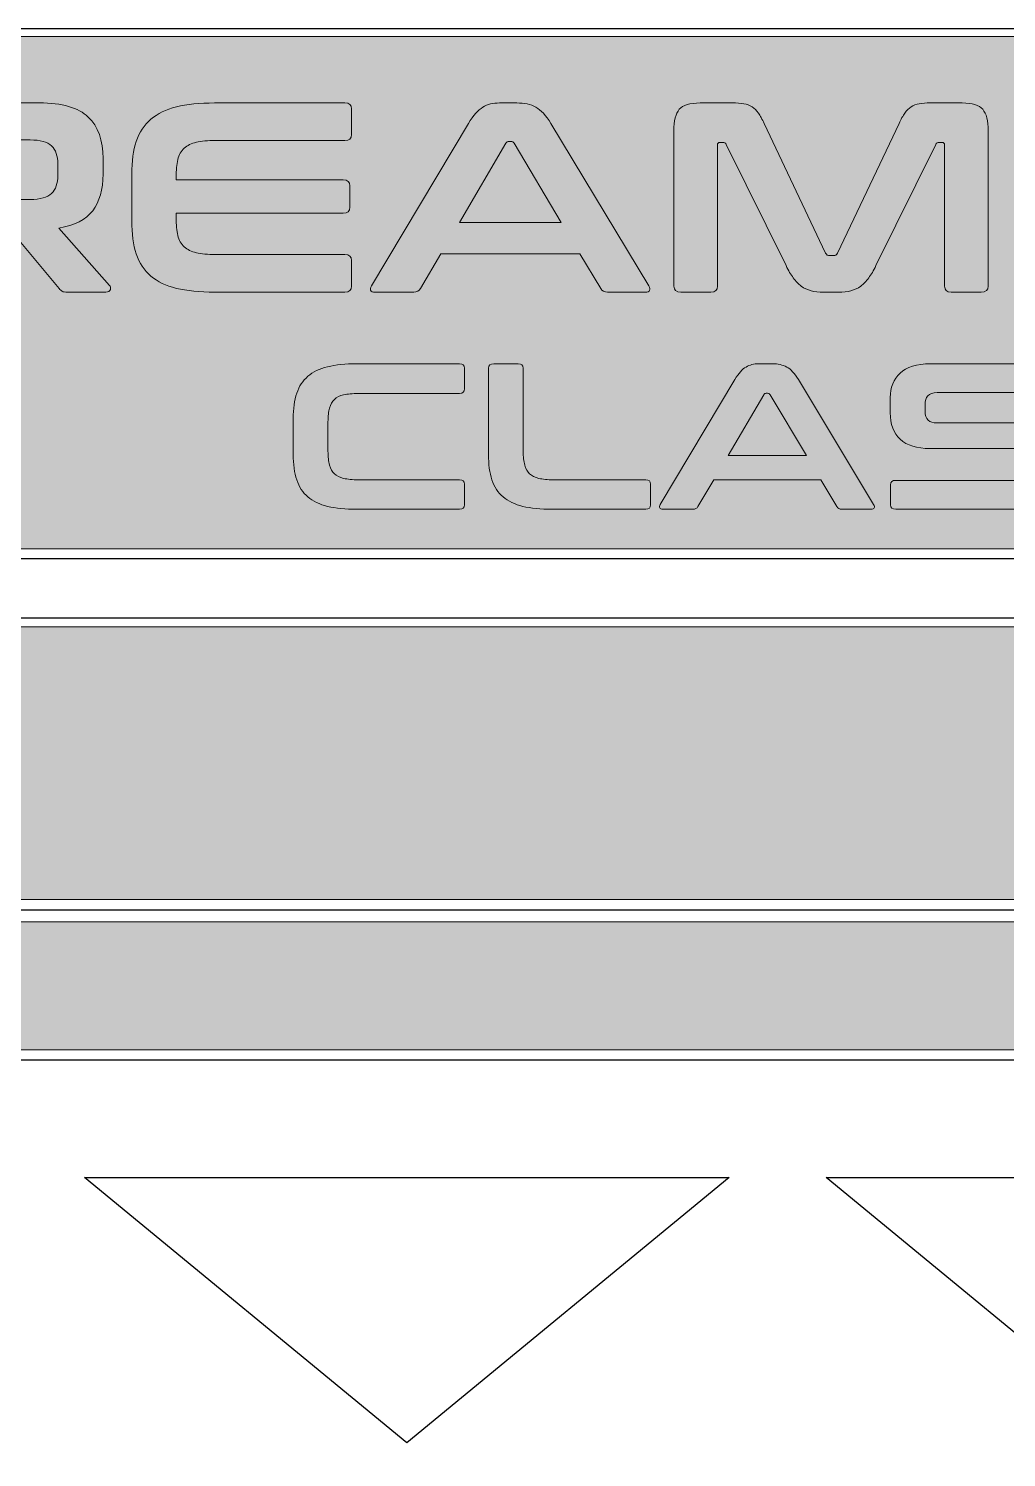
# Model space of a CAD drawing. Header units: millimetres. Extents: x 0 to 62, y -117 to 0.
# Drawn here: x 33.33 to 48.12, y -76.09 to -54.47 of the extents above; entities that cross this region are included whole.
import ezdxf

# ---------------------------------------------------------------- set-up
doc = ezdxf.new("R2010")
doc.units = ezdxf.units.MM
doc.header["$MEASUREMENT"] = 0
doc.layers.add('GLOSS-V', color=7, linetype='Continuous')

# ---------------------------------------------------------------- blocks, each defined once
blk = doc.blocks.new('block 59')
at = {"layer": 'GLOSS-V', "true_color": 0xfffeff}
h = blk.add_hatch(color=7, dxfattribs=at)
h.dxf.hatch_style = 2
edge = h.paths.add_edge_path()
edge.add_spline(control_points=[(39.848, -59.542), (39.898, -59.542), (39.923, -59.565), (39.923, -59.611), (39.923, -59.611), (39.923, -59.919), (39.923, -59.919), (39.923, -59.967), (39.898, -59.992), (39.848, -59.992), (39.848, -59.992), (38.316, -59.992), (38.316, -59.992), (38.227, -59.992), (38.153, -59.998), (38.094, -60.012), (38.036, -60.026), (37.989, -60.048), (37.955, -60.081), (37.921, -60.113), (37.896, -60.157), (37.881, -60.212), (37.866, -60.266), (37.858, -60.335), (37.858, -60.419), (37.858, -60.419), (37.858, -60.866), (37.858, -60.866), (37.858, -60.95), (37.866, -61.019), (37.881, -61.075), (37.896, -61.13), (37.921, -61.174), (37.955, -61.207), (37.989, -61.239), (38.036, -61.262), (38.094, -61.276), (38.153, -61.29), (38.227, -61.297), (38.316, -61.297), (38.316, -61.297), (39.848, -61.297), (39.848, -61.297), (39.898, -61.297), (39.923, -61.32), (39.923, -61.366), (39.923, -61.366), (39.923, -61.674), (39.923, -61.674), (39.923, -61.72), (39.898, -61.743), (39.848, -61.743), (39.848, -61.743), (38.295, -61.743), (38.295, -61.743), (38.121, -61.743), (37.973, -61.728), (37.852, -61.699), (37.73, -61.67), (37.631, -61.622), (37.554, -61.556), (37.477, -61.49), (37.421, -61.404), (37.385, -61.298), (37.35, -61.192), (37.332, -61.064), (37.332, -60.913), (37.332, -60.913), (37.332, -60.372), (37.332, -60.372), (37.332, -60.221), (37.35, -60.093), (37.385, -59.988), (37.421, -59.883), (37.477, -59.798), (37.554, -59.732), (37.631, -59.666), (37.73, -59.618), (37.852, -59.587), (37.973, -59.557), (38.121, -59.542), (38.295, -59.542), (38.295, -59.542), (39.848, -59.542), (39.848, -59.542)], knot_values=[0, 0, 0, 0, 1, 1, 1, 2, 2, 2, 3, 3, 3, 4, 4, 4, 5, 5, 5, 6, 6, 6, 7, 7, 7, 8, 8, 8, 9, 9, 9, 10, 10, 10, 11, 11, 11, 12, 12, 12, 13, 13, 13, 14, 14, 14, 15, 15, 15, 16, 16, 16, 17, 17, 17, 18, 18, 18, 19, 19, 19, 20, 20, 20, 21, 21, 21, 22, 22, 22, 23, 23, 23, 24, 24, 24, 25, 25, 25, 26, 26, 26, 27, 27, 27, 28, 28, 28, 28], degree=3, periodic=1)
h = blk.add_hatch(color=7, dxfattribs=at)
h.dxf.hatch_style = 2
edge = h.paths.add_edge_path()
edge.add_spline(control_points=[(40.735, -59.542), (40.786, -59.542), (40.811, -59.565), (40.811, -59.611), (40.811, -59.611), (40.811, -60.866), (40.811, -60.866), (40.811, -60.95), (40.819, -61.019), (40.834, -61.075), (40.848, -61.13), (40.873, -61.174), (40.907, -61.207), (40.942, -61.239), (40.988, -61.262), (41.047, -61.276), (41.106, -61.29), (41.18, -61.297), (41.269, -61.297), (41.269, -61.297), (42.663, -61.297), (42.663, -61.297), (42.713, -61.297), (42.738, -61.32), (42.738, -61.366), (42.738, -61.366), (42.738, -61.674), (42.738, -61.674), (42.738, -61.72), (42.713, -61.743), (42.663, -61.743), (42.663, -61.743), (41.248, -61.743), (41.248, -61.743), (41.074, -61.743), (40.926, -61.728), (40.804, -61.699), (40.683, -61.67), (40.584, -61.622), (40.507, -61.556), (40.43, -61.49), (40.373, -61.404), (40.338, -61.298), (40.302, -61.192), (40.285, -61.064), (40.285, -60.913), (40.285, -60.913), (40.285, -59.611), (40.285, -59.611), (40.285, -59.565), (40.311, -59.542), (40.364, -59.542), (40.364, -59.542), (40.735, -59.542), (40.735, -59.542)], knot_values=[0, 0, 0, 0, 1, 1, 1, 2, 2, 2, 3, 3, 3, 4, 4, 4, 5, 5, 5, 6, 6, 6, 7, 7, 7, 8, 8, 8, 9, 9, 9, 10, 10, 10, 11, 11, 11, 12, 12, 12, 13, 13, 13, 14, 14, 14, 15, 15, 15, 16, 16, 16, 17, 17, 17, 18, 18, 18, 18], degree=3, periodic=1)
h = blk.add_hatch(color=7, dxfattribs=at)
h.dxf.hatch_style = 2
edge = h.paths.add_edge_path()
edge.add_spline(control_points=[(44.576, -59.542), (44.664, -59.542), (44.737, -59.558), (44.797, -59.591), (44.856, -59.623), (44.915, -59.686), (44.972, -59.781), (44.972, -59.781), (46.111, -61.671), (46.111, -61.671), (46.123, -61.692), (46.126, -61.709), (46.12, -61.723), (46.114, -61.736), (46.097, -61.743), (46.07, -61.743), (46.07, -61.743), (45.633, -61.743), (45.633, -61.743), (45.594, -61.743), (45.568, -61.729), (45.554, -61.702), (45.554, -61.702), (45.31, -61.297), (45.31, -61.297), (45.31, -61.297), (43.692, -61.297), (43.692, -61.297), (43.692, -61.297), (43.454, -61.702), (43.454, -61.702), (43.438, -61.729), (43.412, -61.743), (43.375, -61.743), (43.375, -61.743), (42.928, -61.743), (42.928, -61.743), (42.898, -61.743), (42.88, -61.736), (42.875, -61.723), (42.869, -61.709), (42.871, -61.692), (42.883, -61.671), (42.883, -61.671), (44.012, -59.781), (44.012, -59.781), (44.069, -59.686), (44.125, -59.623), (44.181, -59.591), (44.236, -59.558), (44.3, -59.542), (44.373, -59.542), (44.373, -59.542), (44.576, -59.542), (44.576, -59.542)], knot_values=[0, 0, 0, 0, 1, 1, 1, 2, 2, 2, 3, 3, 3, 4, 4, 4, 5, 5, 5, 6, 6, 6, 7, 7, 7, 8, 8, 8, 9, 9, 9, 10, 10, 10, 11, 11, 11, 12, 12, 12, 13, 13, 13, 14, 14, 14, 15, 15, 15, 16, 16, 16, 17, 17, 17, 18, 18, 18, 18], degree=3, periodic=1)
edge = h.paths.add_edge_path()
edge.add_spline(control_points=[(43.909, -60.932), (43.909, -60.932), (45.093, -60.932), (45.093, -60.932), (45.093, -60.932), (44.545, -60.01), (44.545, -60.01), (44.536, -59.996), (44.523, -59.988), (44.508, -59.988), (44.508, -59.988), (44.487, -59.988), (44.487, -59.988), (44.471, -59.988), (44.458, -59.996), (44.449, -60.01), (44.449, -60.01), (43.909, -60.932), (43.909, -60.932)], knot_values=[0, 0, 0, 0, 1, 1, 1, 2, 2, 2, 3, 3, 3, 4, 4, 4, 5, 5, 5, 6, 6, 6, 6], degree=3, periodic=1)
h = blk.add_hatch(color=7, dxfattribs=at)
h.dxf.hatch_style = 2
edge = h.paths.add_edge_path()
edge.add_spline(control_points=[(48.796, -59.542), (48.846, -59.542), (48.871, -59.565), (48.871, -59.611), (48.871, -59.611), (48.871, -59.91), (48.871, -59.91), (48.871, -59.956), (48.846, -59.979), (48.796, -59.979), (48.796, -59.979), (47.071, -59.979), (47.071, -59.979), (47.005, -59.979), (46.958, -59.995), (46.93, -60.026), (46.903, -60.057), (46.889, -60.1), (46.889, -60.155), (46.889, -60.155), (46.889, -60.262), (46.889, -60.262), (46.889, -60.379), (46.949, -60.438), (47.068, -60.438), (47.068, -60.438), (48.358, -60.438), (48.358, -60.438), (48.558, -60.438), (48.708, -60.485), (48.809, -60.578), (48.91, -60.671), (48.961, -60.805), (48.961, -60.979), (48.961, -60.979), (48.961, -61.23), (48.961, -61.23), (48.961, -61.383), (48.911, -61.507), (48.813, -61.601), (48.714, -61.696), (48.56, -61.743), (48.352, -61.743), (48.352, -61.743), (46.445, -61.743), (46.445, -61.743), (46.392, -61.743), (46.366, -61.72), (46.366, -61.674), (46.366, -61.674), (46.366, -61.375), (46.366, -61.375), (46.366, -61.329), (46.392, -61.306), (46.445, -61.306), (46.445, -61.306), (48.252, -61.306), (48.252, -61.306), (48.318, -61.306), (48.365, -61.29), (48.393, -61.259), (48.42, -61.227), (48.434, -61.184), (48.434, -61.13), (48.434, -61.13), (48.434, -61.001), (48.434, -61.001), (48.434, -60.883), (48.375, -60.825), (48.255, -60.825), (48.255, -60.825), (46.965, -60.825), (46.965, -60.825), (46.765, -60.825), (46.615, -60.778), (46.514, -60.685), (46.413, -60.592), (46.362, -60.458), (46.362, -60.284), (46.362, -60.284), (46.362, -60.054), (46.362, -60.054), (46.362, -59.901), (46.412, -59.778), (46.511, -59.683), (46.609, -59.589), (46.763, -59.542), (46.972, -59.542), (46.972, -59.542), (48.796, -59.542), (48.796, -59.542)], knot_values=[0, 0, 0, 0, 1, 1, 1, 2, 2, 2, 3, 3, 3, 4, 4, 4, 5, 5, 5, 6, 6, 6, 7, 7, 7, 8, 8, 8, 9, 9, 9, 10, 10, 10, 11, 11, 11, 12, 12, 12, 13, 13, 13, 14, 14, 14, 15, 15, 15, 16, 16, 16, 17, 17, 17, 18, 18, 18, 19, 19, 19, 20, 20, 20, 21, 21, 21, 22, 22, 22, 23, 23, 23, 24, 24, 24, 25, 25, 25, 26, 26, 26, 27, 27, 27, 28, 28, 28, 29, 29, 29, 30, 30, 30, 30], degree=3, periodic=1)
at = {"layer": 'GLOSS-V', "lineweight": 0}
for points, knots in [([(39.848, -59.542), (39.898, -59.542), (39.923, -59.565), (39.923, -59.611), (39.923, -59.611), (39.923, -59.919), (39.923, -59.919), (39.923, -59.967), (39.898, -59.992), (39.848, -59.992), (39.848, -59.992), (38.316, -59.992), (38.316, -59.992), (38.227, -59.992), (38.153, -59.998), (38.094, -60.012), (38.036, -60.026), (37.989, -60.048), (37.955, -60.081), (37.921, -60.113), (37.896, -60.157), (37.881, -60.212), (37.866, -60.266), (37.858, -60.335), (37.858, -60.419), (37.858, -60.419), (37.858, -60.866), (37.858, -60.866), (37.858, -60.95), (37.866, -61.019), (37.881, -61.075), (37.896, -61.13), (37.921, -61.174), (37.955, -61.207), (37.989, -61.239), (38.036, -61.262), (38.094, -61.276), (38.153, -61.29), (38.227, -61.297), (38.316, -61.297), (38.316, -61.297), (39.848, -61.297), (39.848, -61.297), (39.898, -61.297), (39.923, -61.32), (39.923, -61.366), (39.923, -61.366), (39.923, -61.674), (39.923, -61.674), (39.923, -61.72), (39.898, -61.743), (39.848, -61.743), (39.848, -61.743), (38.295, -61.743), (38.295, -61.743), (38.121, -61.743), (37.973, -61.728), (37.852, -61.699), (37.73, -61.67), (37.631, -61.622), (37.554, -61.556), (37.477, -61.49), (37.421, -61.404), (37.385, -61.298), (37.35, -61.192), (37.332, -61.064), (37.332, -60.913), (37.332, -60.913), (37.332, -60.372), (37.332, -60.372), (37.332, -60.221), (37.35, -60.093), (37.385, -59.988), (37.421, -59.883), (37.477, -59.798), (37.554, -59.732), (37.631, -59.666), (37.73, -59.618), (37.852, -59.587), (37.973, -59.557), (38.121, -59.542), (38.295, -59.542), (38.295, -59.542), (39.848, -59.542), (39.848, -59.542)], [0, 0, 0, 0, 1, 1, 1, 2, 2, 2, 3, 3, 3, 4, 4, 4, 5, 5, 5, 6, 6, 6, 7, 7, 7, 8, 8, 8, 9, 9, 9, 10, 10, 10, 11, 11, 11, 12, 12, 12, 13, 13, 13, 14, 14, 14, 15, 15, 15, 16, 16, 16, 17, 17, 17, 18, 18, 18, 19, 19, 19, 20, 20, 20, 21, 21, 21, 22, 22, 22, 23, 23, 23, 24, 24, 24, 25, 25, 25, 26, 26, 26, 27, 27, 27, 28, 28, 28, 28]), ([(40.735, -59.542), (40.786, -59.542), (40.811, -59.565), (40.811, -59.611), (40.811, -59.611), (40.811, -60.866), (40.811, -60.866), (40.811, -60.95), (40.819, -61.019), (40.834, -61.075), (40.848, -61.13), (40.873, -61.174), (40.907, -61.207), (40.942, -61.239), (40.988, -61.262), (41.047, -61.276), (41.106, -61.29), (41.18, -61.297), (41.269, -61.297), (41.269, -61.297), (42.663, -61.297), (42.663, -61.297), (42.713, -61.297), (42.738, -61.32), (42.738, -61.366), (42.738, -61.366), (42.738, -61.674), (42.738, -61.674), (42.738, -61.72), (42.713, -61.743), (42.663, -61.743), (42.663, -61.743), (41.248, -61.743), (41.248, -61.743), (41.074, -61.743), (40.926, -61.728), (40.804, -61.699), (40.683, -61.67), (40.584, -61.622), (40.507, -61.556), (40.43, -61.49), (40.373, -61.404), (40.338, -61.298), (40.302, -61.192), (40.285, -61.064), (40.285, -60.913), (40.285, -60.913), (40.285, -59.611), (40.285, -59.611), (40.285, -59.565), (40.311, -59.542), (40.364, -59.542), (40.364, -59.542), (40.735, -59.542), (40.735, -59.542)], [0, 0, 0, 0, 1, 1, 1, 2, 2, 2, 3, 3, 3, 4, 4, 4, 5, 5, 5, 6, 6, 6, 7, 7, 7, 8, 8, 8, 9, 9, 9, 10, 10, 10, 11, 11, 11, 12, 12, 12, 13, 13, 13, 14, 14, 14, 15, 15, 15, 16, 16, 16, 17, 17, 17, 18, 18, 18, 18]), ([(44.576, -59.542), (44.664, -59.542), (44.737, -59.558), (44.797, -59.591), (44.856, -59.623), (44.915, -59.686), (44.972, -59.781), (44.972, -59.781), (46.111, -61.671), (46.111, -61.671), (46.123, -61.692), (46.126, -61.709), (46.12, -61.723), (46.114, -61.736), (46.097, -61.743), (46.07, -61.743), (46.07, -61.743), (45.633, -61.743), (45.633, -61.743), (45.594, -61.743), (45.568, -61.729), (45.554, -61.702), (45.554, -61.702), (45.31, -61.297), (45.31, -61.297), (45.31, -61.297), (43.692, -61.297), (43.692, -61.297), (43.692, -61.297), (43.454, -61.702), (43.454, -61.702), (43.438, -61.729), (43.412, -61.743), (43.375, -61.743), (43.375, -61.743), (42.928, -61.743), (42.928, -61.743), (42.898, -61.743), (42.88, -61.736), (42.875, -61.723), (42.869, -61.709), (42.871, -61.692), (42.883, -61.671), (42.883, -61.671), (44.012, -59.781), (44.012, -59.781), (44.069, -59.686), (44.125, -59.623), (44.181, -59.591), (44.236, -59.558), (44.3, -59.542), (44.373, -59.542), (44.373, -59.542), (44.576, -59.542), (44.576, -59.542)], [0, 0, 0, 0, 1, 1, 1, 2, 2, 2, 3, 3, 3, 4, 4, 4, 5, 5, 5, 6, 6, 6, 7, 7, 7, 8, 8, 8, 9, 9, 9, 10, 10, 10, 11, 11, 11, 12, 12, 12, 13, 13, 13, 14, 14, 14, 15, 15, 15, 16, 16, 16, 17, 17, 17, 18, 18, 18, 18]), ([(48.796, -59.542), (48.846, -59.542), (48.871, -59.565), (48.871, -59.611), (48.871, -59.611), (48.871, -59.91), (48.871, -59.91), (48.871, -59.956), (48.846, -59.979), (48.796, -59.979), (48.796, -59.979), (47.071, -59.979), (47.071, -59.979), (47.005, -59.979), (46.958, -59.995), (46.93, -60.026), (46.903, -60.057), (46.889, -60.1), (46.889, -60.155), (46.889, -60.155), (46.889, -60.262), (46.889, -60.262), (46.889, -60.379), (46.949, -60.438), (47.068, -60.438), (47.068, -60.438), (48.358, -60.438), (48.358, -60.438), (48.558, -60.438), (48.708, -60.485), (48.809, -60.578), (48.91, -60.671), (48.961, -60.805), (48.961, -60.979), (48.961, -60.979), (48.961, -61.23), (48.961, -61.23), (48.961, -61.383), (48.911, -61.507), (48.813, -61.601), (48.714, -61.696), (48.56, -61.743), (48.352, -61.743), (48.352, -61.743), (46.445, -61.743), (46.445, -61.743), (46.392, -61.743), (46.366, -61.72), (46.366, -61.674), (46.366, -61.674), (46.366, -61.375), (46.366, -61.375), (46.366, -61.329), (46.392, -61.306), (46.445, -61.306), (46.445, -61.306), (48.252, -61.306), (48.252, -61.306), (48.318, -61.306), (48.365, -61.29), (48.393, -61.259), (48.42, -61.227), (48.434, -61.184), (48.434, -61.13), (48.434, -61.13), (48.434, -61.001), (48.434, -61.001), (48.434, -60.883), (48.375, -60.825), (48.255, -60.825), (48.255, -60.825), (46.965, -60.825), (46.965, -60.825), (46.765, -60.825), (46.615, -60.778), (46.514, -60.685), (46.413, -60.592), (46.362, -60.458), (46.362, -60.284), (46.362, -60.284), (46.362, -60.054), (46.362, -60.054), (46.362, -59.901), (46.412, -59.778), (46.511, -59.683), (46.609, -59.589), (46.763, -59.542), (46.972, -59.542), (46.972, -59.542), (48.796, -59.542), (48.796, -59.542)], [0, 0, 0, 0, 1, 1, 1, 2, 2, 2, 3, 3, 3, 4, 4, 4, 5, 5, 5, 6, 6, 6, 7, 7, 7, 8, 8, 8, 9, 9, 9, 10, 10, 10, 11, 11, 11, 12, 12, 12, 13, 13, 13, 14, 14, 14, 15, 15, 15, 16, 16, 16, 17, 17, 17, 18, 18, 18, 19, 19, 19, 20, 20, 20, 21, 21, 21, 22, 22, 22, 23, 23, 23, 24, 24, 24, 25, 25, 25, 26, 26, 26, 27, 27, 27, 28, 28, 28, 29, 29, 29, 30, 30, 30, 30]), ([(43.909, -60.932), (43.909, -60.932), (45.093, -60.932), (45.093, -60.932), (45.093, -60.932), (44.545, -60.01), (44.545, -60.01), (44.536, -59.996), (44.523, -59.988), (44.508, -59.988), (44.508, -59.988), (44.487, -59.988), (44.487, -59.988), (44.471, -59.988), (44.458, -59.996), (44.449, -60.01), (44.449, -60.01), (43.909, -60.932), (43.909, -60.932)], [0, 0, 0, 0, 1, 1, 1, 2, 2, 2, 3, 3, 3, 4, 4, 4, 5, 5, 5, 6, 6, 6, 6])]:
    blk.add_open_spline(points, degree=3, knots=knots, dxfattribs=at)
blk = doc.blocks.new('block 58')
at = {"layer": 'GLOSS-V'}
blk.add_blockref('block 59', (0, 0), dxfattribs=at)
blk = doc.blocks.new('block 61')
at = {"layer": 'GLOSS-V', "true_color": 0xfffeff}
h = blk.add_hatch(color=7, dxfattribs=at)
h.dxf.hatch_style = 2
edge = h.paths.add_edge_path()
edge.add_spline(control_points=[(33.494, -55.596), (33.837, -55.596), (34.083, -55.667), (34.232, -55.809), (34.381, -55.951), (34.456, -56.16), (34.456, -56.438), (34.456, -56.438), (34.456, -56.671), (34.456, -56.671), (34.456, -56.906), (34.403, -57.091), (34.299, -57.227), (34.195, -57.364), (34.024, -57.451), (33.789, -57.489), (33.789, -57.489), (34.554, -58.356), (34.554, -58.356), (34.569, -58.369), (34.573, -58.39), (34.567, -58.417), (34.562, -58.444), (34.538, -58.458), (34.496, -58.458), (34.496, -58.458), (33.919, -58.458), (33.919, -58.458), (33.88, -58.458), (33.853, -58.454), (33.838, -58.446), (33.823, -58.437), (33.808, -58.424), (33.794, -58.405), (33.794, -58.405), (33.087, -57.554), (33.087, -57.554), (33.087, -57.554), (31.641, -57.554), (31.641, -57.554), (31.641, -57.554), (31.641, -58.368), (31.641, -58.368), (31.641, -58.428), (31.609, -58.458), (31.543, -58.458), (31.543, -58.458), (31.06, -58.458), (31.06, -58.458), (30.991, -58.458), (30.957, -58.428), (30.957, -58.368), (30.957, -58.368), (30.957, -55.719), (30.957, -55.719), (30.957, -55.637), (31.002, -55.596), (31.091, -55.596), (31.091, -55.596), (33.494, -55.596), (33.494, -55.596)], knot_values=[0, 0, 0, 0, 1, 1, 1, 2, 2, 2, 3, 3, 3, 4, 4, 4, 5, 5, 5, 6, 6, 6, 7, 7, 7, 8, 8, 8, 9, 9, 9, 10, 10, 10, 11, 11, 11, 12, 12, 12, 13, 13, 13, 14, 14, 14, 15, 15, 15, 16, 16, 16, 17, 17, 17, 18, 18, 18, 19, 19, 19, 20, 20, 20, 20], degree=3, periodic=1)
edge = h.paths.add_edge_path()
edge.add_spline(control_points=[(31.641, -57.056), (31.641, -57.056), (33.355, -57.056), (33.355, -57.056), (33.507, -57.056), (33.614, -57.026), (33.677, -56.966), (33.74, -56.906), (33.771, -56.814), (33.771, -56.692), (33.771, -56.692), (33.771, -56.52), (33.771, -56.52), (33.771, -56.397), (33.74, -56.306), (33.677, -56.246), (33.614, -56.186), (33.507, -56.156), (33.355, -56.156), (33.355, -56.156), (31.7, -56.156), (31.7, -56.156), (31.661, -56.156), (31.641, -56.173), (31.641, -56.205), (31.641, -56.205), (31.641, -57.056), (31.641, -57.056)], knot_values=[0, 0, 0, 0, 1, 1, 1, 2, 2, 2, 3, 3, 3, 4, 4, 4, 5, 5, 5, 6, 6, 6, 7, 7, 7, 8, 8, 8, 9, 9, 9, 9], degree=3, periodic=1)
h = blk.add_hatch(color=7, dxfattribs=at)
h.dxf.hatch_style = 2
edge = h.paths.add_edge_path()
edge.add_spline(control_points=[(38.111, -55.596), (38.18, -55.596), (38.214, -55.626), (38.214, -55.686), (38.214, -55.686), (38.214, -56.075), (38.214, -56.075), (38.214, -56.135), (38.18, -56.165), (38.111, -56.165), (38.111, -56.165), (36.156, -56.165), (36.156, -56.165), (36.039, -56.165), (35.943, -56.173), (35.867, -56.191), (35.791, -56.209), (35.73, -56.239), (35.684, -56.281), (35.637, -56.323), (35.605, -56.381), (35.587, -56.453), (35.57, -56.525), (35.561, -56.614), (35.561, -56.72), (35.561, -56.72), (35.561, -56.761), (35.561, -56.761), (35.561, -56.761), (38.089, -56.761), (38.089, -56.761), (38.154, -56.761), (38.187, -56.791), (38.187, -56.851), (38.187, -56.851), (38.187, -57.174), (38.187, -57.174), (38.187, -57.234), (38.154, -57.264), (38.089, -57.264), (38.089, -57.264), (35.561, -57.264), (35.561, -57.264), (35.561, -57.264), (35.561, -57.334), (35.561, -57.334), (35.561, -57.44), (35.57, -57.529), (35.587, -57.601), (35.605, -57.674), (35.637, -57.731), (35.684, -57.773), (35.73, -57.815), (35.791, -57.845), (35.867, -57.863), (35.943, -57.881), (36.039, -57.89), (36.156, -57.89), (36.156, -57.89), (38.111, -57.89), (38.111, -57.89), (38.18, -57.89), (38.214, -57.92), (38.214, -57.98), (38.214, -57.98), (38.214, -58.368), (38.214, -58.368), (38.214, -58.428), (38.18, -58.458), (38.111, -58.458), (38.111, -58.458), (36.142, -58.458), (36.142, -58.458), (35.915, -58.458), (35.723, -58.439), (35.565, -58.401), (35.407, -58.363), (35.278, -58.3), (35.178, -58.215), (35.078, -58.129), (35.005, -58.017), (34.959, -57.879), (34.913, -57.742), (34.89, -57.575), (34.89, -57.379), (34.89, -57.379), (34.89, -56.675), (34.89, -56.675), (34.89, -56.479), (34.913, -56.313), (34.959, -56.177), (35.005, -56.041), (35.078, -55.929), (35.178, -55.844), (35.278, -55.758), (35.407, -55.695), (35.565, -55.656), (35.723, -55.616), (35.915, -55.596), (36.142, -55.596), (36.142, -55.596), (38.111, -55.596), (38.111, -55.596)], knot_values=[0, 0, 0, 0, 1, 1, 1, 2, 2, 2, 3, 3, 3, 4, 4, 4, 5, 5, 5, 6, 6, 6, 7, 7, 7, 8, 8, 8, 9, 9, 9, 10, 10, 10, 11, 11, 11, 12, 12, 12, 13, 13, 13, 14, 14, 14, 15, 15, 15, 16, 16, 16, 17, 17, 17, 18, 18, 18, 19, 19, 19, 20, 20, 20, 21, 21, 21, 22, 22, 22, 23, 23, 23, 24, 24, 24, 25, 25, 25, 26, 26, 26, 27, 27, 27, 28, 28, 28, 29, 29, 29, 30, 30, 30, 31, 31, 31, 32, 32, 32, 33, 33, 33, 34, 34, 34, 34], degree=3, periodic=1)
h = blk.add_hatch(color=7, dxfattribs=at)
h.dxf.hatch_style = 2
edge = h.paths.add_edge_path()
edge.add_spline(control_points=[(40.715, -55.596), (40.828, -55.596), (40.924, -55.617), (41.001, -55.66), (41.079, -55.702), (41.155, -55.784), (41.23, -55.907), (41.23, -55.907), (42.71, -58.364), (42.71, -58.364), (42.725, -58.391), (42.729, -58.414), (42.722, -58.431), (42.714, -58.449), (42.692, -58.458), (42.656, -58.458), (42.656, -58.458), (42.088, -58.458), (42.088, -58.458), (42.038, -58.458), (42.003, -58.44), (41.985, -58.405), (41.985, -58.405), (41.668, -57.877), (41.668, -57.877), (41.668, -57.877), (39.565, -57.877), (39.565, -57.877), (39.565, -57.877), (39.257, -58.405), (39.257, -58.405), (39.236, -58.44), (39.201, -58.458), (39.154, -58.458), (39.154, -58.458), (38.572, -58.458), (38.572, -58.458), (38.533, -58.458), (38.51, -58.449), (38.502, -58.431), (38.495, -58.414), (38.499, -58.391), (38.514, -58.364), (38.514, -58.364), (39.981, -55.907), (39.981, -55.907), (40.056, -55.784), (40.129, -55.702), (40.2, -55.66), (40.272, -55.617), (40.356, -55.596), (40.451, -55.596), (40.451, -55.596), (40.715, -55.596), (40.715, -55.596)], knot_values=[0, 0, 0, 0, 1, 1, 1, 2, 2, 2, 3, 3, 3, 4, 4, 4, 5, 5, 5, 6, 6, 6, 7, 7, 7, 8, 8, 8, 9, 9, 9, 10, 10, 10, 11, 11, 11, 12, 12, 12, 13, 13, 13, 14, 14, 14, 15, 15, 15, 16, 16, 16, 17, 17, 17, 18, 18, 18, 18], degree=3, periodic=1)
edge = h.paths.add_edge_path()
edge.add_spline(control_points=[(39.847, -57.403), (39.847, -57.403), (41.386, -57.403), (41.386, -57.403), (41.386, -57.403), (40.675, -56.205), (40.675, -56.205), (40.663, -56.186), (40.646, -56.177), (40.625, -56.177), (40.625, -56.177), (40.598, -56.177), (40.598, -56.177), (40.578, -56.177), (40.561, -56.186), (40.549, -56.205), (40.549, -56.205), (39.847, -57.403), (39.847, -57.403)], knot_values=[0, 0, 0, 0, 1, 1, 1, 2, 2, 2, 3, 3, 3, 4, 4, 4, 5, 5, 5, 6, 6, 6, 6], degree=3, periodic=1)
h = blk.add_hatch(color=7, dxfattribs=at)
h.dxf.hatch_style = 2
edge = h.paths.add_edge_path()
edge.add_spline(control_points=[(43.976, -55.596), (44.042, -55.596), (44.098, -55.6), (44.146, -55.608), (44.194, -55.617), (44.236, -55.632), (44.272, -55.656), (44.307, -55.679), (44.339, -55.71), (44.368, -55.75), (44.396, -55.789), (44.425, -55.842), (44.455, -55.907), (44.455, -55.907), (45.385, -57.869), (45.385, -57.869), (45.397, -57.894), (45.418, -57.906), (45.448, -57.906), (45.448, -57.906), (45.502, -57.906), (45.502, -57.906), (45.531, -57.906), (45.552, -57.894), (45.564, -57.869), (45.564, -57.869), (46.495, -55.907), (46.495, -55.907), (46.525, -55.842), (46.554, -55.789), (46.582, -55.75), (46.61, -55.71), (46.642, -55.679), (46.678, -55.656), (46.714, -55.632), (46.755, -55.617), (46.801, -55.608), (46.848, -55.6), (46.904, -55.596), (46.969, -55.596), (46.969, -55.596), (47.448, -55.596), (47.448, -55.596), (47.603, -55.596), (47.707, -55.628), (47.761, -55.692), (47.815, -55.756), (47.842, -55.866), (47.842, -56.021), (47.842, -56.021), (47.842, -58.368), (47.842, -58.368), (47.842, -58.428), (47.807, -58.458), (47.739, -58.458), (47.739, -58.458), (47.282, -58.458), (47.282, -58.458), (47.217, -58.458), (47.184, -58.428), (47.184, -58.368), (47.184, -58.368), (47.184, -56.234), (47.184, -56.234), (47.184, -56.207), (47.172, -56.193), (47.148, -56.193), (47.148, -56.193), (47.108, -56.193), (47.108, -56.193), (47.078, -56.193), (47.059, -56.204), (47.05, -56.226), (47.05, -56.226), (46.146, -58.057), (46.146, -58.057), (46.11, -58.131), (46.074, -58.193), (46.036, -58.243), (45.999, -58.294), (45.959, -58.335), (45.916, -58.368), (45.872, -58.401), (45.823, -58.424), (45.768, -58.437), (45.713, -58.451), (45.648, -58.458), (45.573, -58.458), (45.573, -58.458), (45.358, -58.458), (45.358, -58.458), (45.284, -58.458), (45.219, -58.451), (45.164, -58.437), (45.109, -58.424), (45.059, -58.401), (45.016, -58.368), (44.973, -58.335), (44.933, -58.294), (44.895, -58.243), (44.858, -58.193), (44.822, -58.131), (44.786, -58.057), (44.786, -58.057), (43.882, -56.226), (43.882, -56.226), (43.873, -56.204), (43.854, -56.193), (43.824, -56.193), (43.824, -56.193), (43.784, -56.193), (43.784, -56.193), (43.76, -56.193), (43.748, -56.207), (43.748, -56.234), (43.748, -56.234), (43.748, -58.368), (43.748, -58.368), (43.748, -58.428), (43.715, -58.458), (43.649, -58.458), (43.649, -58.458), (43.193, -58.458), (43.193, -58.458), (43.125, -58.458), (43.09, -58.428), (43.09, -58.368), (43.09, -58.368), (43.09, -56.021), (43.09, -56.021), (43.09, -55.866), (43.117, -55.756), (43.171, -55.692), (43.225, -55.628), (43.33, -55.596), (43.488, -55.596), (43.488, -55.596), (43.976, -55.596), (43.976, -55.596)], knot_values=[0, 0, 0, 0, 1, 1, 1, 2, 2, 2, 3, 3, 3, 4, 4, 4, 5, 5, 5, 6, 6, 6, 7, 7, 7, 8, 8, 8, 9, 9, 9, 10, 10, 10, 11, 11, 11, 12, 12, 12, 13, 13, 13, 14, 14, 14, 15, 15, 15, 16, 16, 16, 17, 17, 17, 18, 18, 18, 19, 19, 19, 20, 20, 20, 21, 21, 21, 22, 22, 22, 23, 23, 23, 24, 24, 24, 25, 25, 25, 26, 26, 26, 27, 27, 27, 28, 28, 28, 29, 29, 29, 30, 30, 30, 31, 31, 31, 32, 32, 32, 33, 33, 33, 34, 34, 34, 35, 35, 35, 36, 36, 36, 37, 37, 37, 38, 38, 38, 39, 39, 39, 40, 40, 40, 41, 41, 41, 42, 42, 42, 43, 43, 43, 44, 44, 44, 45, 45, 45, 46, 46, 46, 46], degree=3, periodic=1)
at = {"layer": 'GLOSS-V', "lineweight": 0}
for points, knots in [([(33.494, -55.596), (33.837, -55.596), (34.083, -55.667), (34.232, -55.809), (34.381, -55.951), (34.456, -56.16), (34.456, -56.438), (34.456, -56.438), (34.456, -56.671), (34.456, -56.671), (34.456, -56.906), (34.403, -57.091), (34.299, -57.227), (34.195, -57.364), (34.024, -57.451), (33.789, -57.489), (33.789, -57.489), (34.554, -58.356), (34.554, -58.356), (34.569, -58.369), (34.573, -58.39), (34.567, -58.417), (34.562, -58.444), (34.538, -58.458), (34.496, -58.458), (34.496, -58.458), (33.919, -58.458), (33.919, -58.458), (33.88, -58.458), (33.853, -58.454), (33.838, -58.446), (33.823, -58.437), (33.808, -58.424), (33.794, -58.405), (33.794, -58.405), (33.087, -57.554), (33.087, -57.554), (33.087, -57.554), (31.641, -57.554), (31.641, -57.554), (31.641, -57.554), (31.641, -58.368), (31.641, -58.368), (31.641, -58.428), (31.609, -58.458), (31.543, -58.458), (31.543, -58.458), (31.06, -58.458), (31.06, -58.458), (30.991, -58.458), (30.957, -58.428), (30.957, -58.368), (30.957, -58.368), (30.957, -55.719), (30.957, -55.719), (30.957, -55.637), (31.002, -55.596), (31.091, -55.596), (31.091, -55.596), (33.494, -55.596), (33.494, -55.596)], [0, 0, 0, 0, 1, 1, 1, 2, 2, 2, 3, 3, 3, 4, 4, 4, 5, 5, 5, 6, 6, 6, 7, 7, 7, 8, 8, 8, 9, 9, 9, 10, 10, 10, 11, 11, 11, 12, 12, 12, 13, 13, 13, 14, 14, 14, 15, 15, 15, 16, 16, 16, 17, 17, 17, 18, 18, 18, 19, 19, 19, 20, 20, 20, 20]), ([(38.111, -55.596), (38.18, -55.596), (38.214, -55.626), (38.214, -55.686), (38.214, -55.686), (38.214, -56.075), (38.214, -56.075), (38.214, -56.135), (38.18, -56.165), (38.111, -56.165), (38.111, -56.165), (36.156, -56.165), (36.156, -56.165), (36.039, -56.165), (35.943, -56.173), (35.867, -56.191), (35.791, -56.209), (35.73, -56.239), (35.684, -56.281), (35.637, -56.323), (35.605, -56.381), (35.587, -56.453), (35.57, -56.525), (35.561, -56.614), (35.561, -56.72), (35.561, -56.72), (35.561, -56.761), (35.561, -56.761), (35.561, -56.761), (38.089, -56.761), (38.089, -56.761), (38.154, -56.761), (38.187, -56.791), (38.187, -56.851), (38.187, -56.851), (38.187, -57.174), (38.187, -57.174), (38.187, -57.234), (38.154, -57.264), (38.089, -57.264), (38.089, -57.264), (35.561, -57.264), (35.561, -57.264), (35.561, -57.264), (35.561, -57.334), (35.561, -57.334), (35.561, -57.44), (35.57, -57.529), (35.587, -57.601), (35.605, -57.674), (35.637, -57.731), (35.684, -57.773), (35.73, -57.815), (35.791, -57.845), (35.867, -57.863), (35.943, -57.881), (36.039, -57.89), (36.156, -57.89), (36.156, -57.89), (38.111, -57.89), (38.111, -57.89), (38.18, -57.89), (38.214, -57.92), (38.214, -57.98), (38.214, -57.98), (38.214, -58.368), (38.214, -58.368), (38.214, -58.428), (38.18, -58.458), (38.111, -58.458), (38.111, -58.458), (36.142, -58.458), (36.142, -58.458), (35.915, -58.458), (35.723, -58.439), (35.565, -58.401), (35.407, -58.363), (35.278, -58.3), (35.178, -58.215), (35.078, -58.129), (35.005, -58.017), (34.959, -57.879), (34.913, -57.742), (34.89, -57.575), (34.89, -57.379), (34.89, -57.379), (34.89, -56.675), (34.89, -56.675), (34.89, -56.479), (34.913, -56.313), (34.959, -56.177), (35.005, -56.041), (35.078, -55.929), (35.178, -55.844), (35.278, -55.758), (35.407, -55.695), (35.565, -55.656), (35.723, -55.616), (35.915, -55.596), (36.142, -55.596), (36.142, -55.596), (38.111, -55.596), (38.111, -55.596)], [0, 0, 0, 0, 1, 1, 1, 2, 2, 2, 3, 3, 3, 4, 4, 4, 5, 5, 5, 6, 6, 6, 7, 7, 7, 8, 8, 8, 9, 9, 9, 10, 10, 10, 11, 11, 11, 12, 12, 12, 13, 13, 13, 14, 14, 14, 15, 15, 15, 16, 16, 16, 17, 17, 17, 18, 18, 18, 19, 19, 19, 20, 20, 20, 21, 21, 21, 22, 22, 22, 23, 23, 23, 24, 24, 24, 25, 25, 25, 26, 26, 26, 27, 27, 27, 28, 28, 28, 29, 29, 29, 30, 30, 30, 31, 31, 31, 32, 32, 32, 33, 33, 33, 34, 34, 34, 34]), ([(40.715, -55.596), (40.828, -55.596), (40.924, -55.617), (41.001, -55.66), (41.079, -55.702), (41.155, -55.784), (41.23, -55.907), (41.23, -55.907), (42.71, -58.364), (42.71, -58.364), (42.725, -58.391), (42.729, -58.414), (42.722, -58.431), (42.714, -58.449), (42.692, -58.458), (42.656, -58.458), (42.656, -58.458), (42.088, -58.458), (42.088, -58.458), (42.038, -58.458), (42.003, -58.44), (41.985, -58.405), (41.985, -58.405), (41.668, -57.877), (41.668, -57.877), (41.668, -57.877), (39.565, -57.877), (39.565, -57.877), (39.565, -57.877), (39.257, -58.405), (39.257, -58.405), (39.236, -58.44), (39.201, -58.458), (39.154, -58.458), (39.154, -58.458), (38.572, -58.458), (38.572, -58.458), (38.533, -58.458), (38.51, -58.449), (38.502, -58.431), (38.495, -58.414), (38.499, -58.391), (38.514, -58.364), (38.514, -58.364), (39.981, -55.907), (39.981, -55.907), (40.056, -55.784), (40.129, -55.702), (40.2, -55.66), (40.272, -55.617), (40.356, -55.596), (40.451, -55.596), (40.451, -55.596), (40.715, -55.596), (40.715, -55.596)], [0, 0, 0, 0, 1, 1, 1, 2, 2, 2, 3, 3, 3, 4, 4, 4, 5, 5, 5, 6, 6, 6, 7, 7, 7, 8, 8, 8, 9, 9, 9, 10, 10, 10, 11, 11, 11, 12, 12, 12, 13, 13, 13, 14, 14, 14, 15, 15, 15, 16, 16, 16, 17, 17, 17, 18, 18, 18, 18]), ([(43.976, -55.596), (44.042, -55.596), (44.098, -55.6), (44.146, -55.608), (44.194, -55.617), (44.236, -55.632), (44.272, -55.656), (44.307, -55.679), (44.339, -55.71), (44.368, -55.75), (44.396, -55.789), (44.425, -55.842), (44.455, -55.907), (44.455, -55.907), (45.385, -57.869), (45.385, -57.869), (45.397, -57.894), (45.418, -57.906), (45.448, -57.906), (45.448, -57.906), (45.502, -57.906), (45.502, -57.906), (45.531, -57.906), (45.552, -57.894), (45.564, -57.869), (45.564, -57.869), (46.495, -55.907), (46.495, -55.907), (46.525, -55.842), (46.554, -55.789), (46.582, -55.75), (46.61, -55.71), (46.642, -55.679), (46.678, -55.656), (46.714, -55.632), (46.755, -55.617), (46.801, -55.608), (46.848, -55.6), (46.904, -55.596), (46.969, -55.596), (46.969, -55.596), (47.448, -55.596), (47.448, -55.596), (47.603, -55.596), (47.707, -55.628), (47.761, -55.692), (47.815, -55.756), (47.842, -55.866), (47.842, -56.021), (47.842, -56.021), (47.842, -58.368), (47.842, -58.368), (47.842, -58.428), (47.807, -58.458), (47.739, -58.458), (47.739, -58.458), (47.282, -58.458), (47.282, -58.458), (47.217, -58.458), (47.184, -58.428), (47.184, -58.368), (47.184, -58.368), (47.184, -56.234), (47.184, -56.234), (47.184, -56.207), (47.172, -56.193), (47.148, -56.193), (47.148, -56.193), (47.108, -56.193), (47.108, -56.193), (47.078, -56.193), (47.059, -56.204), (47.05, -56.226), (47.05, -56.226), (46.146, -58.057), (46.146, -58.057), (46.11, -58.131), (46.074, -58.193), (46.036, -58.243), (45.999, -58.294), (45.959, -58.335), (45.916, -58.368), (45.872, -58.401), (45.823, -58.424), (45.768, -58.437), (45.713, -58.451), (45.648, -58.458), (45.573, -58.458), (45.573, -58.458), (45.358, -58.458), (45.358, -58.458), (45.284, -58.458), (45.219, -58.451), (45.164, -58.437), (45.109, -58.424), (45.059, -58.401), (45.016, -58.368), (44.973, -58.335), (44.933, -58.294), (44.895, -58.243), (44.858, -58.193), (44.822, -58.131), (44.786, -58.057), (44.786, -58.057), (43.882, -56.226), (43.882, -56.226), (43.873, -56.204), (43.854, -56.193), (43.824, -56.193), (43.824, -56.193), (43.784, -56.193), (43.784, -56.193), (43.76, -56.193), (43.748, -56.207), (43.748, -56.234), (43.748, -56.234), (43.748, -58.368), (43.748, -58.368), (43.748, -58.428), (43.715, -58.458), (43.649, -58.458), (43.649, -58.458), (43.193, -58.458), (43.193, -58.458), (43.125, -58.458), (43.09, -58.428), (43.09, -58.368), (43.09, -58.368), (43.09, -56.021), (43.09, -56.021), (43.09, -55.866), (43.117, -55.756), (43.171, -55.692), (43.225, -55.628), (43.33, -55.596), (43.488, -55.596), (43.488, -55.596), (43.976, -55.596), (43.976, -55.596)], [0, 0, 0, 0, 1, 1, 1, 2, 2, 2, 3, 3, 3, 4, 4, 4, 5, 5, 5, 6, 6, 6, 7, 7, 7, 8, 8, 8, 9, 9, 9, 10, 10, 10, 11, 11, 11, 12, 12, 12, 13, 13, 13, 14, 14, 14, 15, 15, 15, 16, 16, 16, 17, 17, 17, 18, 18, 18, 19, 19, 19, 20, 20, 20, 21, 21, 21, 22, 22, 22, 23, 23, 23, 24, 24, 24, 25, 25, 25, 26, 26, 26, 27, 27, 27, 28, 28, 28, 29, 29, 29, 30, 30, 30, 31, 31, 31, 32, 32, 32, 33, 33, 33, 34, 34, 34, 35, 35, 35, 36, 36, 36, 37, 37, 37, 38, 38, 38, 39, 39, 39, 40, 40, 40, 41, 41, 41, 42, 42, 42, 43, 43, 43, 44, 44, 44, 45, 45, 45, 46, 46, 46, 46]), ([(31.641, -57.056), (31.641, -57.056), (33.355, -57.056), (33.355, -57.056), (33.507, -57.056), (33.614, -57.026), (33.677, -56.966), (33.74, -56.906), (33.771, -56.814), (33.771, -56.692), (33.771, -56.692), (33.771, -56.52), (33.771, -56.52), (33.771, -56.397), (33.74, -56.306), (33.677, -56.246), (33.614, -56.186), (33.507, -56.156), (33.355, -56.156), (33.355, -56.156), (31.7, -56.156), (31.7, -56.156), (31.661, -56.156), (31.641, -56.173), (31.641, -56.205), (31.641, -56.205), (31.641, -57.056), (31.641, -57.056)], [0, 0, 0, 0, 1, 1, 1, 2, 2, 2, 3, 3, 3, 4, 4, 4, 5, 5, 5, 6, 6, 6, 7, 7, 7, 8, 8, 8, 9, 9, 9, 9]), ([(39.847, -57.403), (39.847, -57.403), (41.386, -57.403), (41.386, -57.403), (41.386, -57.403), (40.675, -56.205), (40.675, -56.205), (40.663, -56.186), (40.646, -56.177), (40.625, -56.177), (40.625, -56.177), (40.598, -56.177), (40.598, -56.177), (40.578, -56.177), (40.561, -56.186), (40.549, -56.205), (40.549, -56.205), (39.847, -57.403), (39.847, -57.403)], [0, 0, 0, 0, 1, 1, 1, 2, 2, 2, 3, 3, 3, 4, 4, 4, 5, 5, 5, 6, 6, 6, 6])]:
    blk.add_open_spline(points, degree=3, knots=knots, dxfattribs=at)
blk = doc.blocks.new('block 60')
at = {"layer": 'GLOSS-V'}
blk.add_blockref('block 61', (0, 0), dxfattribs=at)
blk = doc.blocks.new('block 55')
at = {"layer": 'GLOSS-V'}
for name in ['block 60', 'block 58']:
    blk.add_blockref(name, (0, 0), dxfattribs=at)

msp = doc.modelspace()

# ---------------------------------------------------------------- hatches: boundary and pattern name
at = {"layer": 'GLOSS-V', "true_color": 0x989898}
h = msp.add_hatch(color=252, dxfattribs=at)
h.dxf.hatch_style = 2
h.paths.add_polyline_path([(1.633, -58.466), (1.633, -54.591), (30.993, -54.591), (60.354, -54.591), (60.354, -58.466), (60.354, -62.341), (30.993, -62.341), (1.633, -62.341)])
at = {"layer": 'GLOSS-V', "true_color": 0x333333}
h = msp.add_hatch(color=250, dxfattribs=at)
h.dxf.hatch_style = 2
edge = h.paths.add_edge_path()
edge.add_spline(control_points=[(18.549, -65.647), (17.942, -64.547), (17.431, -63.618), (17.413, -63.583), (17.395, -63.548), (27.132, -63.52), (39.051, -63.52), (39.051, -63.52), (60.722, -63.52), (60.722, -63.52), (60.722, -63.52), (59.594, -65.584), (59.594, -65.584), (59.594, -65.584), (58.466, -67.647), (58.466, -67.647), (58.466, -67.647), (39.059, -67.647), (39.059, -67.647), (39.059, -67.647), (19.653, -67.647), (19.653, -67.647), (19.653, -67.647), (18.549, -65.647), (18.549, -65.647)], knot_values=[0, 0, 0, 0, 1, 1, 1, 2, 2, 2, 3, 3, 3, 4, 4, 4, 5, 5, 5, 6, 6, 6, 7, 7, 7, 8, 8, 8, 8], degree=3, periodic=1)
at = {"layer": 'GLOSS-V', "true_color": 0x1a1a1a}
h = msp.add_hatch(color=179, dxfattribs=at)
h.dxf.hatch_style = 2
edge = h.paths.add_edge_path()
edge.add_spline(control_points=[(17.309, -89.317), (17.309, -89.317), (17.314, -64.152), (17.314, -64.152), (17.314, -64.152), (18.318, -65.963), (18.318, -65.963), (18.318, -65.963), (19.322, -67.774), (19.322, -67.774), (19.322, -67.774), (19.327, -90.159), (19.327, -90.159), (19.327, -90.159), (19.332, -112.544), (19.332, -112.544), (19.332, -112.544), (39.013, -112.544), (39.013, -112.544), (39.013, -112.544), (58.694, -112.544), (58.694, -112.544), (58.694, -112.544), (58.694, -90.221), (58.694, -90.221), (58.694, -90.221), (58.694, -67.898), (58.694, -67.898), (58.694, -67.898), (59.33, -66.741), (59.33, -66.741), (59.68, -66.104), (60.157, -65.261), (60.389, -64.868), (60.389, -64.868), (60.811, -64.152), (60.811, -64.152), (60.811, -64.152), (60.813, -89.317), (60.813, -89.317), (60.813, -89.317), (60.815, -114.481), (60.815, -114.481), (60.815, -114.481), (39.059, -114.481), (39.059, -114.481), (39.059, -114.481), (17.304, -114.481), (17.304, -114.481), (17.304, -114.481), (17.309, -89.317), (17.309, -89.317)], knot_values=[0, 0, 0, 0, 1, 1, 1, 2, 2, 2, 3, 3, 3, 4, 4, 4, 5, 5, 5, 6, 6, 6, 7, 7, 7, 8, 8, 8, 9, 9, 9, 10, 10, 10, 11, 11, 11, 12, 12, 12, 13, 13, 13, 14, 14, 14, 15, 15, 15, 16, 16, 16, 17, 17, 17, 17], degree=3, periodic=1)
at = {"layer": 'GLOSS-V', "true_color": 0x666667}
h = msp.add_hatch(color=251, dxfattribs=at)
h.dxf.hatch_style = 2
edge = h.paths.add_edge_path()
edge.add_spline(control_points=[(21.216, -69.143), (20.759, -68.714), (20.307, -68.278), (20.213, -68.174), (20.213, -68.174), (20.041, -67.984), (20.041, -67.984), (20.041, -67.984), (39.053, -67.984), (39.053, -67.984), (39.053, -67.984), (58.065, -67.984), (58.065, -67.984), (58.065, -67.984), (57.075, -68.953), (57.075, -68.953), (57.075, -68.953), (56.085, -69.922), (56.085, -69.922), (56.085, -69.922), (39.067, -69.922), (39.067, -69.922), (39.067, -69.922), (22.048, -69.922), (22.048, -69.922), (22.048, -69.922), (21.216, -69.143), (21.216, -69.143)], knot_values=[0, 0, 0, 0, 1, 1, 1, 2, 2, 2, 3, 3, 3, 4, 4, 4, 5, 5, 5, 6, 6, 6, 7, 7, 7, 8, 8, 8, 9, 9, 9, 9], degree=3, periodic=1)

# ---------------------------------------------------------------- linework, layer by layer
at = {"layer": 'GLOSS-V', "color": 178, "lineweight": 25, "true_color": 0x070808}
for points in [[(1.492, -54.471), (60.513, -54.471)], [(60.513, -62.494), (16.125, -62.494)], [(17.101, -63.385), (61.001, -63.385)], [(19.54, -67.802), (58.562, -67.802), (58.562, -112.413), (19.54, -112.413), (19.54, -67.802)], [(21.978, -70.071), (56.123, -70.071), (56.123, -112.413), (21.978, -112.413), (21.978, -70.071)], [(34.173, -71.854), (43.928, -71.854)], [(39.051, -75.865), (34.173, -71.854)], [(43.928, -71.854), (39.051, -75.865)], [(45.392, -71.854), (55.147, -71.854)], [(50.269, -75.865), (45.392, -71.854)]]:
    msp.add_lwpolyline(points, dxfattribs=at)
at = {"layer": 'GLOSS-V', "lineweight": 0}
msp.add_lwpolyline([(1.633, -58.466), (1.633, -54.591), (30.993, -54.591), (60.354, -54.591), (60.354, -58.466), (60.354, -62.341), (30.993, -62.341), (1.633, -62.341), (1.633, -58.466)], dxfattribs=at)
for points, knots in [([(18.549, -65.647), (17.942, -64.547), (17.431, -63.618), (17.413, -63.583), (17.395, -63.548), (27.132, -63.52), (39.051, -63.52), (39.051, -63.52), (60.722, -63.52), (60.722, -63.52), (60.722, -63.52), (59.594, -65.584), (59.594, -65.584), (59.594, -65.584), (58.466, -67.647), (58.466, -67.647), (58.466, -67.647), (39.059, -67.647), (39.059, -67.647), (39.059, -67.647), (19.653, -67.647), (19.653, -67.647), (19.653, -67.647), (18.549, -65.647), (18.549, -65.647)], [0, 0, 0, 0, 1, 1, 1, 2, 2, 2, 3, 3, 3, 4, 4, 4, 5, 5, 5, 6, 6, 6, 7, 7, 7, 8, 8, 8, 8]), ([(17.309, -89.317), (17.309, -89.317), (17.314, -64.152), (17.314, -64.152), (17.314, -64.152), (18.318, -65.963), (18.318, -65.963), (18.318, -65.963), (19.322, -67.774), (19.322, -67.774), (19.322, -67.774), (19.327, -90.159), (19.327, -90.159), (19.327, -90.159), (19.332, -112.544), (19.332, -112.544), (19.332, -112.544), (39.013, -112.544), (39.013, -112.544), (39.013, -112.544), (58.694, -112.544), (58.694, -112.544), (58.694, -112.544), (58.694, -90.221), (58.694, -90.221), (58.694, -90.221), (58.694, -67.898), (58.694, -67.898), (58.694, -67.898), (59.33, -66.741), (59.33, -66.741), (59.68, -66.104), (60.157, -65.261), (60.389, -64.868), (60.389, -64.868), (60.811, -64.152), (60.811, -64.152), (60.811, -64.152), (60.813, -89.317), (60.813, -89.317), (60.813, -89.317), (60.815, -114.481), (60.815, -114.481), (60.815, -114.481), (39.059, -114.481), (39.059, -114.481), (39.059, -114.481), (17.304, -114.481), (17.304, -114.481), (17.304, -114.481), (17.309, -89.317), (17.309, -89.317)], [0, 0, 0, 0, 1, 1, 1, 2, 2, 2, 3, 3, 3, 4, 4, 4, 5, 5, 5, 6, 6, 6, 7, 7, 7, 8, 8, 8, 9, 9, 9, 10, 10, 10, 11, 11, 11, 12, 12, 12, 13, 13, 13, 14, 14, 14, 15, 15, 15, 16, 16, 16, 17, 17, 17, 17]), ([(21.216, -69.143), (20.759, -68.714), (20.307, -68.278), (20.213, -68.174), (20.213, -68.174), (20.041, -67.984), (20.041, -67.984), (20.041, -67.984), (39.053, -67.984), (39.053, -67.984), (39.053, -67.984), (58.065, -67.984), (58.065, -67.984), (58.065, -67.984), (57.075, -68.953), (57.075, -68.953), (57.075, -68.953), (56.085, -69.922), (56.085, -69.922), (56.085, -69.922), (39.067, -69.922), (39.067, -69.922), (39.067, -69.922), (22.048, -69.922), (22.048, -69.922), (22.048, -69.922), (21.216, -69.143), (21.216, -69.143)], [0, 0, 0, 0, 1, 1, 1, 2, 2, 2, 3, 3, 3, 4, 4, 4, 5, 5, 5, 6, 6, 6, 7, 7, 7, 8, 8, 8, 9, 9, 9, 9])]:
    msp.add_open_spline(points, degree=3, knots=knots, dxfattribs=at)

# ---------------------------------------------------------------- block references
at = {"layer": 'GLOSS-V'}
msp.add_blockref('block 55', (0, 0), dxfattribs=at)

doc.saveas('drawing.dxf')
